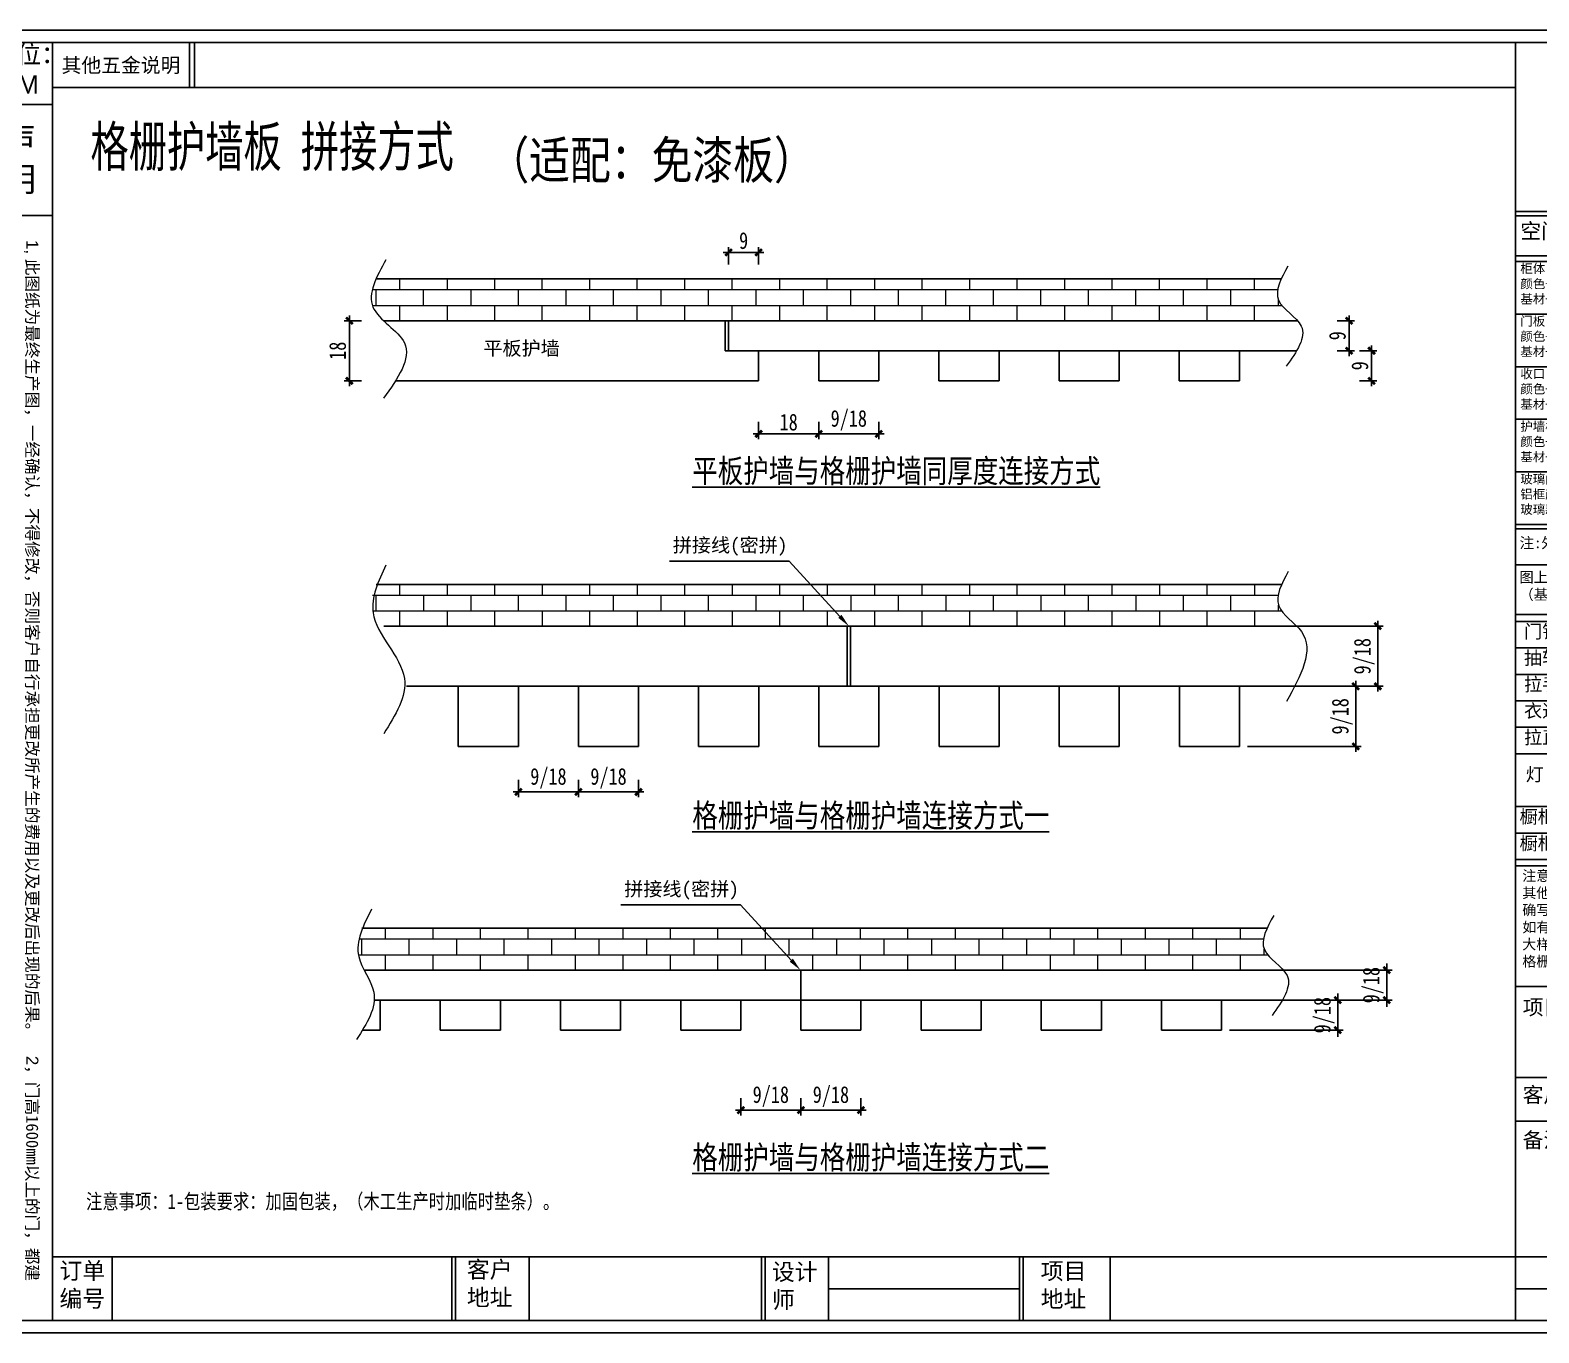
# Model space of a CAD drawing. Header units: millimetres. Extents: x 4862 to 20554, y 7569 to 11262.
# Drawn here: x 19773.5 to 20225.3, y 9815.1 to 10205.2 of the extents above; entities that cross this region are included whole.
import ezdxf
from ezdxf import colors
from ezdxf.entities.mleader import LeaderData, LeaderLine
from ezdxf.math import Vec2, Vec3

# ---------------------------------------------------------------- set-up
doc = ezdxf.new("R2010")
doc.units = ezdxf.units.MM
doc.layers.add('0 @ 1', color=7, linetype='Continuous')
doc.styles.get("Standard").update_dxf_attribs({"font": 'arial.ttf'})
doc.styles.add('宋', font='SimSun.ttf', dxfattribs={"width": 0.7})
doc.styles.add('宋体', font='SimSun.ttf')
doc.styles.add('家具尺寸文字', font='SimSun.ttf', dxfattribs={"width": 0.8})
doc.dimstyles.new('副本 固装比例2', dxfattribs={"dimscale": 2, "dimtxt": 2.5, "dimasz": 1, "dimexe": 0.8, "dimexo": 1.2, "dimgap": 0.5, "dimtad": 1, "dimdec": 0, "dimdsep": 46, "dimtxsty": '家具尺寸文字', "dimblk": 'ARCHTICK', "dimcen": 0, "dimdle": 0.8, "dimclrd": 8, "dimclre": 8, "dimclrt": 2, "dimadec": 1, "dimazin": 2, "dimtfac": 1, "dimtdec": 0, "dimtix": 1, "dimtmove": 2, "dimatfit": 2, "dimfxl": 0, "dimtolj": 1, "dimtzin": 0, "dimarcsym": 0})

# ---------------------------------------------------------------- blocks, each defined once
blk = doc.blocks.new('_ArchTick')
at = {"color": 0, "linetype": 'ByBlock', "const_width": 0.4}
blk.add_lwpolyline([(-0.5, -0.5), (0.5, 0.5)], dxfattribs=at)
blk = doc.blocks.new('*D451')
at = {"color": 8, "lineweight": -2, "transparency": 16777216}
for p, q in [((19991.66, 10087.91), (19991.66, 10082.71)), ((20009.66, 10087.91), (20009.66, 10082.71)), ((19990.06, 10084.31), (20011.26, 10084.31))]:
    blk.add_line(p, q, dxfattribs=at)
at = {"layer": 'Defpoints', "color": 0, "transparency": 16777216}
for p in [(19991.66, 10100.21), (20009.66, 10100.21), (20009.66, 10084.31)]:
    blk.add_point(p, dxfattribs=at)
at = {"color": 8, "lineweight": -2, "transparency": 16777216, "xscale": 2, "yscale": 2, "zscale": 2, "rotation": 180}
blk.add_blockref('_ArchTick', (19991.66, 10084.31), dxfattribs=at)
at = {"color": 8, "lineweight": -2, "transparency": 16777216, "xscale": 2, "yscale": 2, "zscale": 2}
blk.add_blockref('_ArchTick', (20009.66, 10084.31), dxfattribs=at)
at = {"color": 2, "transparency": 16777216, "insert": (20000.66, 10087.81), "char_height": 5, "attachment_point": 5, "style": '家具尺寸文字'}
blk.add_mtext('\\A1;18', dxfattribs=at)
blk = doc.blocks.new('*D452')
at = {"color": 8, "lineweight": -2, "transparency": 16777216}
for p, q in [((19872.66, 10118.21), (19867.46, 10118.21)), ((19869.06, 10098.61), (19869.06, 10119.81)), ((19872.66, 10100.21), (19867.46, 10100.21))]:
    blk.add_line(p, q, dxfattribs=at)
at = {"layer": 'Defpoints', "color": 0, "transparency": 16777216}
for p in [(19869.06, 10118.21), (19880.14, 10118.21), (19882.89, 10100.21)]:
    blk.add_point(p, dxfattribs=at)
at = {"color": 8, "lineweight": -2, "transparency": 16777216, "xscale": 2, "yscale": 2, "zscale": 2}
for p, rotation in [((19869.06, 10118.21), 90), ((19869.06, 10100.21), 270)]:
    blk.add_blockref('_ArchTick', p, dxfattribs=dict(at, rotation=rotation))
at = {"color": 2, "transparency": 16777216, "insert": (19865.56, 10109.21), "char_height": 5, "attachment_point": 5, "rotation": 90, "style": '家具尺寸文字'}
blk.add_mtext('\\A1;18', dxfattribs=at)
blk = doc.blocks.new('*D453')
at = {"color": 8, "lineweight": -2, "transparency": 16777216}
for p, q in [((20164.93, 10118.21), (20170.13, 10118.21)), ((20168.53, 10107.61), (20168.53, 10119.81)), ((20164.93, 10109.21), (20170.13, 10109.21))]:
    blk.add_line(p, q, dxfattribs=at)
at = {"layer": 'Defpoints', "color": 0, "transparency": 16777216}
for p in [(20148.8, 10118.21), (20168.53, 10118.21), (20152.78, 10109.21)]:
    blk.add_point(p, dxfattribs=at)
at = {"color": 8, "lineweight": -2, "transparency": 16777216, "xscale": 2, "yscale": 2, "zscale": 2}
for p, rotation in [((20168.53, 10118.21), 90), ((20168.53, 10109.21), 270)]:
    blk.add_blockref('_ArchTick', p, dxfattribs=dict(at, rotation=rotation))
at = {"color": 2, "transparency": 16777216, "insert": (20165.03, 10113.71), "char_height": 5, "attachment_point": 5, "rotation": 90, "style": '家具尺寸文字'}
blk.add_mtext('\\A1;9', dxfattribs=at)
blk = doc.blocks.new('*D454')
at = {"color": 8, "lineweight": -2, "transparency": 16777216}
for p, q in [((20171.65, 10109.21), (20176.85, 10109.21)), ((20175.25, 10110.81), (20175.25, 10098.61)), ((20171.65, 10100.21), (20176.85, 10100.21))]:
    blk.add_line(p, q, dxfattribs=at)
at = {"layer": 'Defpoints', "color": 0, "transparency": 16777216}
for p in [(20150.67, 10109.21), (20135.66, 10100.21), (20175.25, 10100.21)]:
    blk.add_point(p, dxfattribs=at)
at = {"color": 8, "lineweight": -2, "transparency": 16777216, "xscale": 2, "yscale": 2, "zscale": 2}
for p, rotation in [((20175.25, 10109.21), 90), ((20175.25, 10100.21), 270)]:
    blk.add_blockref('_ArchTick', p, dxfattribs=dict(at, rotation=rotation))
at = {"color": 2, "transparency": 16777216, "insert": (20171.75, 10104.71), "char_height": 5, "attachment_point": 5, "rotation": 90, "style": '家具尺寸文字'}
blk.add_mtext('\\A1;9', dxfattribs=at)
blk = doc.blocks.new('*D455')
at = {"color": 8, "lineweight": -2, "transparency": 16777216}
for p, q in [((19993.26, 10138.67), (19981.06, 10138.67)), ((19982.66, 10135.07), (19982.66, 10140.27)), ((19991.66, 10135.07), (19991.66, 10140.27))]:
    blk.add_line(p, q, dxfattribs=at)
at = {"layer": 'Defpoints', "color": 0, "transparency": 16777216}
for p in [(19982.66, 10138.67), (19982.66, 10118.21), (19991.66, 10109.21)]:
    blk.add_point(p, dxfattribs=at)
at = {"color": 8, "lineweight": -2, "transparency": 16777216, "xscale": 2, "yscale": 2, "zscale": 2, "rotation": 180}
blk.add_blockref('_ArchTick', (19982.66, 10138.67), dxfattribs=at)
at = {"color": 8, "lineweight": -2, "transparency": 16777216, "xscale": 2, "yscale": 2, "zscale": 2}
blk.add_blockref('_ArchTick', (19991.66, 10138.67), dxfattribs=at)
at = {"color": 2, "transparency": 16777216, "insert": (19987.16, 10142.17), "char_height": 5, "attachment_point": 5, "style": '家具尺寸文字'}
blk.add_mtext('\\A1;9', dxfattribs=at)
blk = doc.blocks.new('*D456')
at = {"color": 8, "lineweight": -2, "transparency": 16777216}
for p, q in [((20009.66, 10087.91), (20009.66, 10082.71)), ((20027.66, 10087.91), (20027.66, 10082.71)), ((20008.06, 10084.31), (20029.26, 10084.31))]:
    blk.add_line(p, q, dxfattribs=at)
at = {"layer": 'Defpoints', "color": 0, "transparency": 16777216}
for p in [(20009.66, 10100.21), (20027.66, 10100.21), (20027.66, 10084.31)]:
    blk.add_point(p, dxfattribs=at)
at = {"color": 8, "lineweight": -2, "transparency": 16777216, "xscale": 2, "yscale": 2, "zscale": 2, "rotation": 180}
blk.add_blockref('_ArchTick', (20009.66, 10084.31), dxfattribs=at)
at = {"color": 8, "lineweight": -2, "transparency": 16777216, "xscale": 2, "yscale": 2, "zscale": 2}
blk.add_blockref('_ArchTick', (20027.66, 10084.31), dxfattribs=at)
at = {"color": 2, "transparency": 16777216, "insert": (20018.66, 10088.35), "char_height": 5, "attachment_point": 5, "style": '家具尺寸文字'}
blk.add_mtext('\\A1;9/18', dxfattribs=at)
blk = doc.blocks.new('*D463')
at = {"color": 8, "lineweight": -2, "transparency": 16777216}
for p, q in [((20004.31, 9885.38), (20004.31, 9880.18)), ((20022.31, 9885.38), (20022.31, 9880.18)), ((20002.71, 9881.78), (20023.91, 9881.78))]:
    blk.add_line(p, q, dxfattribs=at)
at = {"layer": 'Defpoints', "color": 0, "transparency": 16777216}
for p in [(20004.31, 9905.72), (20022.31, 9905.72), (20022.31, 9881.78)]:
    blk.add_point(p, dxfattribs=at)
at = {"color": 8, "lineweight": -2, "transparency": 16777216, "xscale": 2, "yscale": 2, "zscale": 2, "rotation": 180}
blk.add_blockref('_ArchTick', (20004.31, 9881.78), dxfattribs=at)
at = {"color": 8, "lineweight": -2, "transparency": 16777216, "xscale": 2, "yscale": 2, "zscale": 2}
blk.add_blockref('_ArchTick', (20022.31, 9881.78), dxfattribs=at)
at = {"color": 2, "transparency": 16777216, "insert": (20013.31, 9885.83), "char_height": 5, "attachment_point": 5, "style": '家具尺寸文字'}
blk.add_mtext('\\A1;9/18', dxfattribs=at)
blk = doc.blocks.new('*D464')
at = {"color": 8, "lineweight": -2, "transparency": 16777216}
for p, q in [((19986.31, 9885.38), (19986.31, 9880.18)), ((20004.31, 9885.38), (20004.31, 9880.18)), ((20005.91, 9881.78), (19984.71, 9881.78))]:
    blk.add_line(p, q, dxfattribs=at)
at = {"layer": 'Defpoints', "color": 0, "transparency": 16777216}
for p in [(19986.31, 9905.72), (20004.31, 9905.72), (19986.31, 9881.78)]:
    blk.add_point(p, dxfattribs=at)
at = {"color": 8, "lineweight": -2, "transparency": 16777216, "xscale": 2, "yscale": 2, "zscale": 2, "rotation": 180}
blk.add_blockref('_ArchTick', (19986.31, 9881.78), dxfattribs=at)
at = {"color": 8, "lineweight": -2, "transparency": 16777216, "xscale": 2, "yscale": 2, "zscale": 2}
blk.add_blockref('_ArchTick', (20004.31, 9881.78), dxfattribs=at)
at = {"color": 2, "transparency": 16777216, "insert": (19995.31, 9885.83), "char_height": 5, "attachment_point": 5, "style": '家具尺寸文字'}
blk.add_mtext('\\A1;9/18', dxfattribs=at)
blk = doc.blocks.new('A$C398a0407')
for p, q in [((443.2, 6784), (443.2, 64)), ((1163.2, 6546.9), (1163.2, 6784)), ((1189.6, 6546.9), (1189.6, 6784)), ((8134, 64), (8134, 6784)), ((443.2, 6546.9), (8134, 6546.9)), ((8134, 5895.4), (9568, 5895.4)), ((8134, 5871.3), (9568, 5871.3)), ((8134, 5871.3), (9568, 5871.3)), ((8134, 5661), (9568, 5661)), ((8134, 5632.1), (9568, 5632.1)), ((8134, 5355.5), (9568, 5355.5)), ((8134, 5078.9), (9568, 5078.9)), ((8134, 4802.3), (9568, 4802.3)), ((8134, 4802.3), (9568, 4802.3)), ((8134, 4525.8), (9568, 4525.8)), ((8134, 4249.2), (9568, 4249.2)), ((8134, 4227.4), (9568, 4227.4)), ((8134, 4037), (9568, 4037)), ((8134, 3776.6), (9568, 3776.6)), ((8134, 3739.6), (9568, 3739.6)), ((8134, 3600.5), (9568, 3600.5)), ((8134, 3461.4), (9568, 3461.4)), ((8134, 3322.3), (9568, 3322.3)), ((8134, 3183.3), (9568, 3183.3)), ((8134, 3183.3), (9568, 3183.3)), ((8134, 3044.2), (9568, 3044.2)), ((8134, 3044.2), (9568, 3044.2)), ((8134, 2766.1), (9568, 2766.1)), ((8134, 2627), (9568, 2627)), ((8134, 2627), (9568, 2627)), ((8134, 2487.9), (9568, 2487.9)), ((8134, 2454.1), (9568, 2454.1)), ((8134, 2454.1), (9568, 2454.1)), ((8134, 2454.1), (9568, 2454.1)), ((8134, 1819.9), (9568, 1819.9)), ((8134, 1342.7), (9568, 1342.7)), ((8134, 1112.5), (9568, 1112.5)), ((443.2, 399), (9568, 399)), ((756.5, 399), (756.5, 64)), ((2542.3, 399), (2542.3, 64)), ((2562.3, 399), (2562.3, 64)), ((2948.7, 399), (2948.7, 64)), ((4169.9, 399), (4169.9, 64)), ((4189.9, 399), (4189.9, 64)), ((4522.7, 399), (4522.7, 64)), ((5527, 399), (5527, 64)), ((5547, 399), (5547, 64)), ((6003.2, 399), (6003.2, 64)), ((4522.7, 231.5), (5527, 231.5)), ((8134, 231.5), (9568, 231.5))]:
    blk.add_line(p, q)
at = {"color": 8}
for p, q in [((64, 6457.7), (443.2, 6457.7)), ((64, 5874.2), (443.2, 5874.2))]:
    blk.add_line(p, q, dxfattribs=at)
for points in [[(9632, 0), (0, 0), (0, 6848), (9632, 6848)], [(9568, 64), (64, 64), (64, 6784), (9568, 6784)]]:
    blk.add_lwpolyline(points, close=True)
at = {"color": 8, "attachment_point": 1, "style": '宋体'}
for s, width, gutter_width, insert, char_height in [('空间名称', 575.66, 12.1, (8160.3, 5832.6), 80), ('柜体\\P颜色+手册型号\\P基材+厚度', 575.66, 12.1, (8160.3, 5619.1), 48), ('门板\\P颜色+手册型号\\P基材+厚度', 575.66, 12.1, (8160.3, 5342.6), 48), ('收口，见光板\\P颜色+手册型号\\P基材+厚度', 575.66, 12.1, (8160.3, 5066), 48), ('护墙板\\P颜色+手册型号\\P基材+厚度', 575.66, 12.1, (8160.3, 4789.4), 48), ('玻璃门手册型号\\P铝框颜色：\\P玻璃款式：', 575.66, 12.1, (8160.3, 4512.8), 48), ('门铰', 580.458, 12.2, (8179.9, 3722), 70), ('抽轨', 580.458, 12.2, (8179.9, 3583), 70), ('拉手', 580.458, 12.2, (8179.9, 3443.9), 70), ('衣通', 580.458, 12.2, (8179.9, 3304.8), 70), ('拉直器', 580.458, 12.2, (8179.9, 3165.7), 70), ('灯', 580.458, 12.2, (8188.5, 2970.9), 70), ('橱柜支撑脚', 580.458, 12.2, (8156.4, 2748.2), 70), ('橱柜踢脚线', 580.458, 12.2, (8156.4, 2607.9), 70), ('订单\\P编号', 596.489, 12.5, (479.9, 370.6), 88), ('客户\\P地址', 596.489, 12.5, (2621.8, 377), 88), ('设计\\P师', 596.489, 12.5, (4225.5, 364.6), 88), ('项目\\P地址', 596.489, 12.5, (5638.6, 368.9), 88)]:
    blk.add_mtext_dynamic_manual_height_columns(s, width=width, gutter_width=gutter_width, heights=[0], dxfattribs=dict(at, insert=insert, char_height=char_height))
at = {"color": 8, "insert": (368.9, 272.3), "char_height": 64, "width": 5497.15, "attachment_point": 3, "rotation": 270}
blk.add_mtext('1, {\\fSimSun|b0|i0|c134|p2;此图纸为最终生产图，一经确认，不得修改，否则客户自行承担更改所产生的费用以及更改后出现的后果。  }2{\\fSimSun|b0|i0|c134|p2;，门高1600mm以上的门，都建议加拉直器。本公司不强制加，但：是变形责任客户自负。  }3{\\fSimSun|b0|i0|c134|p2;，如客户需要另外添加任何配件，需另外下单，此图纸不包含在内。}', dxfattribs=at)
at = {"attachment_point": 1, "style": '宋体'}
for s, width, gutter_width, insert, char_height in [('注:外抽面默认同门，内抽面同柜体。', 1290.05, 10.1, (8155.9, 4181), 56.296), ('{\\fMicrosoft YaHei|b0|i0|c134|p34;\\C2;注意：\\P其他非公司常用五金或者板材，必须图上明确写清楚五金的配法（客供或需工厂打样）\\P如有线条需写线条型号，非厂线条墙画线条大样图。\\P格栅造型，需附格栅大样图。}', 1407.047, 8.44, (8170.5, 2430.1), 54.045)]:
    blk.add_mtext_dynamic_manual_height_columns(s, width=width, gutter_width=gutter_width, heights=[0], dxfattribs=dict(at, insert=insert, char_height=char_height))
at = {"color": 1, "insert": (8155.9, 3999.7), "char_height": 54.688, "attachment_point": 1, "style": '宋体'}
blk.add_mtext_dynamic_manual_height_columns('图上同一种颜色的线表示同一种板材\\P（基材与颜色均一致）混搭产品注意', width=1290.05, gutter_width=10.1, heights=[0], dxfattribs=at)
at = {"layer": '0 @ 1', "color": 8, "attachment_point": 1}
for s, insert, char_height, width in [('\\pi13.703;单位：\\P\\pi40.286;MM', (107.3, 6770.1), 96, 391.163), ('{\\fSimSun|b0|i0|c134|p2;其他五金说明}', (490.9, 6701.9), 76.325, 737.994), ('声明', (182.3, 6340), 127.53, 194.038)]:
    blk.add_mtext(s, dxfattribs=dict(at, insert=insert, char_height=char_height, width=width))
at = {"layer": '0 @ 1', "color": 30, "char_height": 80, "width": 452.345, "attachment_point": 1}
for s, insert in [('{\\fSimSun|b0|i0|c134|p2;项目名称}', (8172.7, 1751.7)), ('{\\fSimSun|b0|i0|c134|p2;客户签字}', (8172.7, 1291.3)), ('{\\fSimSun|b0|i0|c134|p2;备注：}', (8172.7, 1053.7))]:
    blk.add_mtext(s, dxfattribs=dict(at, insert=insert))
blk = doc.blocks.new('*D473')
at = {"color": 8, "lineweight": -2, "transparency": 16777216}
for p, q in [((19937.69, 9980.67), (19937.69, 9975.47)), ((19955.69, 9980.67), (19955.69, 9975.47)), ((19936.09, 9977.07), (19957.29, 9977.07))]:
    blk.add_line(p, q, dxfattribs=at)
at = {"layer": 'Defpoints', "color": 0, "transparency": 16777216}
for p in [(19937.69, 9990.72), (19955.69, 9990.72), (19955.69, 9977.07)]:
    blk.add_point(p, dxfattribs=at)
at = {"color": 8, "lineweight": -2, "transparency": 16777216, "xscale": 2, "yscale": 2, "zscale": 2, "rotation": 180}
blk.add_blockref('_ArchTick', (19937.69, 9977.07), dxfattribs=at)
at = {"color": 8, "lineweight": -2, "transparency": 16777216, "xscale": 2, "yscale": 2, "zscale": 2}
blk.add_blockref('_ArchTick', (19955.69, 9977.07), dxfattribs=at)
at = {"color": 2, "transparency": 16777216, "insert": (19946.69, 9981.12), "char_height": 5, "attachment_point": 5, "style": '家具尺寸文字'}
blk.add_mtext('\\A1;9/18', dxfattribs=at)
blk = doc.blocks.new('*D474')
at = {"color": 8, "lineweight": -2, "transparency": 16777216}
for p, q in [((19919.69, 9980.67), (19919.69, 9975.47)), ((19937.69, 9980.67), (19937.69, 9975.47)), ((19939.29, 9977.07), (19918.09, 9977.07))]:
    blk.add_line(p, q, dxfattribs=at)
at = {"layer": 'Defpoints', "color": 0, "transparency": 16777216}
for p in [(19919.69, 9990.72), (19937.69, 9990.72), (19919.69, 9977.07)]:
    blk.add_point(p, dxfattribs=at)
at = {"color": 8, "lineweight": -2, "transparency": 16777216, "xscale": 2, "yscale": 2, "zscale": 2, "rotation": 180}
blk.add_blockref('_ArchTick', (19919.69, 9977.07), dxfattribs=at)
at = {"color": 8, "lineweight": -2, "transparency": 16777216, "xscale": 2, "yscale": 2, "zscale": 2}
blk.add_blockref('_ArchTick', (19937.69, 9977.07), dxfattribs=at)
at = {"color": 2, "transparency": 16777216, "insert": (19928.69, 9981.12), "char_height": 5, "attachment_point": 5, "style": '家具尺寸文字'}
blk.add_mtext('\\A1;9/18', dxfattribs=at)
blk = doc.blocks.new('*D475')
at = {"color": 8, "lineweight": -2, "transparency": 16777216}
for p, q in [((20177.11, 10028.32), (20177.11, 10007.12)), ((20146.29, 10026.72), (20178.71, 10026.72)), ((20146.29, 10008.72), (20178.71, 10008.72))]:
    blk.add_line(p, q, dxfattribs=at)
at = {"layer": 'Defpoints', "color": 0, "transparency": 16777216}
for p in [(20143.89, 10026.72), (20143.89, 10008.72), (20177.11, 10008.72)]:
    blk.add_point(p, dxfattribs=at)
at = {"color": 8, "lineweight": -2, "transparency": 16777216, "xscale": 2, "yscale": 2, "zscale": 2}
for p, rotation in [((20177.11, 10026.72), 90), ((20177.11, 10008.72), 270)]:
    blk.add_blockref('_ArchTick', p, dxfattribs=dict(at, rotation=rotation))
at = {"color": 2, "transparency": 16777216, "insert": (20173.07, 10017.72), "char_height": 5, "attachment_point": 5, "rotation": 90, "style": '家具尺寸文字'}
blk.add_mtext('\\A1;9/18', dxfattribs=at)
blk = doc.blocks.new('*D476')
at = {"color": 8, "lineweight": -2, "transparency": 16777216}
for p, q in [((20170.5, 10010.32), (20170.5, 9989.12)), ((20138.09, 10008.72), (20172.1, 10008.72)), ((20138.09, 9990.72), (20172.1, 9990.72))]:
    blk.add_line(p, q, dxfattribs=at)
at = {"layer": 'Defpoints', "color": 0, "transparency": 16777216}
for p in [(20135.69, 10008.72), (20135.69, 9990.72), (20170.5, 9990.72)]:
    blk.add_point(p, dxfattribs=at)
at = {"color": 8, "lineweight": -2, "transparency": 16777216, "xscale": 2, "yscale": 2, "zscale": 2}
for p, rotation in [((20170.5, 10008.72), 90), ((20170.5, 9990.72), 270)]:
    blk.add_blockref('_ArchTick', p, dxfattribs=dict(at, rotation=rotation))
at = {"color": 2, "transparency": 16777216, "insert": (20166.45, 9999.72), "char_height": 5, "attachment_point": 5, "rotation": 90, "style": '家具尺寸文字'}
blk.add_mtext('\\A1;9/18', dxfattribs=at)
blk = doc.blocks.new('*D477')
at = {"color": 8, "lineweight": -2, "transparency": 16777216}
for p, q in [((20140.92, 9923.72), (20181.38, 9923.72)), ((20179.78, 9923.72), (20179.78, 9925.72)), ((20179.78, 9923.72), (20179.78, 9914.72)), ((20140.92, 9914.72), (20181.38, 9914.72)), ((20179.78, 9914.72), (20179.78, 9912.72))]:
    blk.add_line(p, q, dxfattribs=at)
at = {"layer": 'Defpoints', "color": 0, "transparency": 16777216}
for p in [(20138.52, 9923.72), (20138.52, 9914.72), (20179.78, 9914.72)]:
    blk.add_point(p, dxfattribs=at)
at = {"color": 8, "lineweight": -2, "transparency": 16777216, "xscale": 2, "yscale": 2, "zscale": 2}
for p, rotation in [((20179.78, 9923.72), 270), ((20179.78, 9914.72), 90)]:
    blk.add_blockref('_ArchTick', p, dxfattribs=dict(at, rotation=rotation))
at = {"color": 2, "transparency": 16777216, "insert": (20175.73, 9919.22), "char_height": 5, "attachment_point": 5, "rotation": 90, "style": '家具尺寸文字'}
blk.add_mtext('\\A1;9/18', dxfattribs=at)
blk = doc.blocks.new('*D478')
at = {"color": 8, "lineweight": -2, "transparency": 16777216}
for p, q in [((20132.71, 9914.72), (20166.72, 9914.72)), ((20165.12, 9914.72), (20165.12, 9916.72)), ((20165.12, 9914.72), (20165.12, 9905.72)), ((20132.71, 9905.72), (20166.72, 9905.72)), ((20165.12, 9905.72), (20165.12, 9903.72))]:
    blk.add_line(p, q, dxfattribs=at)
at = {"layer": 'Defpoints', "color": 0, "transparency": 16777216}
for p in [(20130.31, 9914.72), (20130.31, 9905.72), (20165.12, 9905.72)]:
    blk.add_point(p, dxfattribs=at)
at = {"color": 8, "lineweight": -2, "transparency": 16777216, "xscale": 2, "yscale": 2, "zscale": 2}
for p, rotation in [((20165.12, 9914.72), 270), ((20165.12, 9905.72), 90)]:
    blk.add_blockref('_ArchTick', p, dxfattribs=dict(at, rotation=rotation))
at = {"color": 2, "transparency": 16777216, "insert": (20161.08, 9910.22), "char_height": 5, "attachment_point": 5, "rotation": 90, "style": '家具尺寸文字'}
blk.add_mtext('\\A1;9/18', dxfattribs=at)

msp = doc.modelspace()

# ---------------------------------------------------------------- hatches: boundary and pattern name
at = {"lineweight": 13, "true_color": 0x939598}
h = msp.add_hatch(dxfattribs=at)
h.set_pattern_fill('AR-BRSTD', color=252, scale=0.07)
h.set_pattern_definition([(0, (-315972.9025, 67476.392), (0, 4.741926), []), (90, (-315972.9025, 67476.392), (-7.112, 4.741926), [4.741926, -4.741926])])
edge = h.paths.add_edge_path()
edge.add_spline(control_points=[(19877.062, 10130.732), (19875.731, 10127.679), (19874.679, 10123.103), (19877.96, 10119.49), (19879.315, 10118.211)], knot_values=[5.5859042, 5.5859042, 5.5859042, 5.5859042, 14.7093493, 19.9568971, 19.9568971, 19.9568971, 19.9568971], degree=3, periodic=0)
edge.add_line((19879.315, 10118.211), (20153.104, 10118.211))
edge.add_spline(control_points=[(20153.104, 10118.211), (20151.309, 10120.244), (20145.941, 10123.603), (20147.164, 10128.426), (20148.205, 10130.732)], knot_values=[3.7594089, 3.7594089, 3.7594089, 3.7594089, 11.9584584, 18.8224683, 18.8224683, 18.8224683, 18.8224683], degree=3, periodic=0)
edge.add_line((20148.205, 10130.732), (19877.062, 10130.732))
h = msp.add_hatch(dxfattribs=at)
h.set_pattern_fill('AR-BRSTD', color=252, scale=0.07)
h.set_pattern_definition([(0, (-315972.8763, 67384.8994), (0, 4.741926), []), (90, (-315972.876, 67384.8994), (-7.112, 4.741926), [4.741926, -4.741926])])
edge = h.paths.add_edge_path()
edge.add_spline(control_points=[(19877.088, 10039.24), (19875.757, 10036.187), (19874.705, 10031.61), (19877.986, 10027.997), (19879.341, 10026.719)], knot_values=[5.5859042, 5.5859042, 5.5859042, 5.5859042, 14.7093493, 19.9568971, 19.9568971, 19.9568971, 19.9568971], degree=3, periodic=0)
edge.add_line((19879.341, 10026.719), (20153.13, 10026.719))
edge.add_spline(control_points=[(20153.13, 10026.719), (20151.336, 10028.752), (20145.967, 10032.11), (20147.19, 10036.934), (20148.231, 10039.24)], knot_values=[3.7594089, 3.7594089, 3.7594089, 3.7594089, 11.9584584, 18.8224683, 18.8224683, 18.8224683, 18.8224683], degree=3, periodic=0)
edge.add_line((20148.231, 10039.24), (19877.088, 10039.24))
h = msp.add_hatch(dxfattribs=at)
h.set_pattern_fill('AR-BRSTD', color=252, scale=0.07)
h.set_pattern_definition([(0, (-315977.178, 67281.9045), (0, 4.741926), []), (90, (-315977.178, 67281.9045), (-7.112, 4.741926), [4.741926, -4.741926])])
edge = h.paths.add_edge_path()
edge.add_spline(control_points=[(20148.829, 9923.724), (20147.034, 9925.757), (20141.665, 9929.115), (20142.888, 9933.939), (20143.93, 9936.245)], knot_values=[1.4459265, 1.4459265, 1.4459265, 1.4459265, 4.5994071, 7.2394109, 7.2394109, 7.2394109, 7.2394109], degree=3, periodic=0)
edge.add_line((20143.93, 9936.245), (19873.001, 9936.245))
edge.add_spline(control_points=[(19873.001, 9936.245), (19871.716, 9933.071), (19871.091, 9928.78), (19872.677, 9925.5), (19873.564, 9923.724)], knot_values=[3.1032801, 3.1032801, 3.1032801, 3.1032801, 8.1718607, 11.087165, 11.087165, 11.087165, 11.087165], degree=3, periodic=0)
edge.add_line((19873.564, 9923.724), (20148.829, 9923.724))

# ---------------------------------------------------------------- linework, layer by layer
for p, q in [((19880.145, 10118.211), (20148.802, 10118.211)), ((19981.661, 10118.211), (19981.661, 10109.211)), ((19982.661, 10118.211), (19982.661, 10109.211)), ((19981.661, 10109.211), (20152.777, 10109.211)), ((19991.661, 10109.211), (19991.661, 10100.211)), ((20009.661, 10109.211), (20009.661, 10100.211)), ((20027.661, 10109.211), (20027.661, 10100.211)), ((20045.661, 10109.211), (20045.661, 10100.211)), ((20063.661, 10109.211), (20063.661, 10100.211)), ((20081.661, 10109.211), (20081.661, 10100.211)), ((20099.661, 10109.211), (20099.661, 10100.211)), ((20117.661, 10109.211), (20117.661, 10100.211)), ((20135.661, 10109.211), (20135.661, 10100.211)), ((19882.892, 10100.211), (19991.661, 10100.211)), ((20009.661, 10100.211), (20027.661, 10100.211)), ((20045.661, 10100.211), (20063.661, 10100.211)), ((20081.661, 10100.211), (20099.661, 10100.211)), ((20117.661, 10100.211), (20135.661, 10100.211)), ((19880.171, 10026.719), (20148.829, 10026.719)), ((20018.187, 10026.719), (20018.187, 10008.719)), ((20019.187, 10026.719), (20019.187, 10008.719)), ((19886.157, 10008.719), (20152.803, 10008.719)), ((19901.687, 10008.719), (19901.687, 9990.719)), ((19919.687, 10008.719), (19919.687, 9990.719)), ((19937.687, 10008.719), (19937.687, 9990.719)), ((19955.687, 10008.719), (19955.687, 9990.719)), ((19973.687, 10008.719), (19973.687, 9990.719)), ((19991.687, 10008.719), (19991.687, 9990.719)), ((20009.687, 10008.719), (20009.687, 9990.719)), ((20027.687, 10008.719), (20027.687, 9990.719)), ((20045.687, 10008.719), (20045.687, 9990.719)), ((20063.687, 10008.719), (20063.687, 9990.719)), ((20081.687, 10008.719), (20081.687, 9990.719)), ((20099.687, 10008.719), (20099.687, 9990.719)), ((20117.687, 10008.719), (20117.687, 9990.719)), ((20135.687, 10008.719), (20135.687, 9990.719)), ((19901.687, 9990.719), (19919.687, 9990.719)), ((19937.687, 9990.719), (19955.687, 9990.719)), ((19973.687, 9990.719), (19991.687, 9990.719)), ((20009.687, 9990.719), (20027.687, 9990.719)), ((20045.687, 9990.719), (20063.687, 9990.719)), ((20081.687, 9990.719), (20099.687, 9990.719)), ((20117.687, 9990.719), (20135.687, 9990.719)), ((19931.687, 9923.724), (20148.829, 9923.724)), ((20004.311, 9923.724), (20004.311, 9914.724)), ((19876.428, 9914.724), (20148.502, 9914.724)), ((19878.311, 9914.724), (19878.311, 9905.724)), ((19896.311, 9914.724), (19896.311, 9905.724)), ((19914.311, 9914.724), (19914.311, 9905.724)), ((19932.311, 9914.724), (19932.311, 9905.724)), ((19950.311, 9914.724), (19950.311, 9905.724)), ((19968.311, 9914.724), (19968.311, 9905.724)), ((19986.311, 9914.724), (19986.311, 9905.724)), ((20004.311, 9914.724), (20004.311, 9905.724)), ((20022.311, 9914.724), (20022.311, 9905.724)), ((20040.311, 9914.724), (20040.311, 9905.724)), ((20058.311, 9914.724), (20058.311, 9905.724)), ((20076.311, 9914.724), (20076.311, 9905.724)), ((20094.311, 9914.724), (20094.311, 9905.724)), ((20112.311, 9914.724), (20112.311, 9905.724)), ((20130.311, 9914.724), (20130.311, 9905.724)), ((19873, 9905.724), (19878.311, 9905.724)), ((19896.311, 9905.724), (19914.311, 9905.724)), ((19932.311, 9905.724), (19950.311, 9905.724)), ((19968.311, 9905.724), (19986.311, 9905.724)), ((20004.311, 9905.724), (20022.311, 9905.724)), ((20040.311, 9905.724), (20058.311, 9905.724)), ((20076.311, 9905.724), (20094.311, 9905.724)), ((20112.311, 9905.724), (20130.311, 9905.724))]:
    msp.add_line(p, q)
at = {"color": 251, "true_color": 0x636466}
msp.add_line((20148.829, 9923.724), (19873.564, 9923.724), dxfattribs=at)
at = {"color": 1}
msp.add_lwpolyline([(19754.896, 10205.226), (20303.654, 10205.226), (20303.654, 9815.078), (19754.896, 9815.078)], close=True, dxfattribs=at)
msp.add_lwpolyline([(20218.309, 9837.811), (19780.147, 9837.811), (19780.147, 10188.072), (20218.309, 10188.072)], close=True)
at = {"color": 251, "true_color": 0x636466}
for points in [[(20148.205, 10130.732), (19877.062, 10130.732)], [(20148.231, 10039.24), (19877.088, 10039.24)], [(20143.93, 9936.245), (19872.786, 9936.245)]]:
    msp.add_lwpolyline(points, dxfattribs=at)
for points in [[(19879.315, 10118.211), (20153.104, 10118.211)], [(19879.341, 10026.719), (20153.13, 10026.719)]]:
    msp.add_lwpolyline(points)
at = {"color": 251, "lineweight": 5, "true_color": 0x636466}
for points in [[(19880.004, 10136.45), (19876.141, 10122.257), (19885.532, 10111.573), (19879.319, 10094.97)], [(20150.207, 10134.585), (20147.418, 10124.335), (20154.2, 10116.619), (20149.713, 10104.627)], [(19880.03, 10044.957), (19876.168, 10030.764), (19885.558, 10011.081), (19879.345, 9994.477)], [(20150.234, 10043.093), (20147.444, 10032.842), (20154.226, 10025.126), (20149.739, 10004.135)], [(19875.728, 9941.962), (19871.866, 9927.769), (19876.383, 9917.086), (19871.249, 9902.908)], [(20145.932, 9940.098), (20143.142, 9929.847), (20149.924, 9922.131), (20145.437, 9910.14)]]:
    msp.add_spline(points, degree=3, dxfattribs=at)

# ---------------------------------------------------------------- block references
at = {"xscale": 0.05697241813319785, "yscale": 0.05697241813319785, "zscale": 0.05697241813319785}
msp.add_blockref('A$C398a0407', (19754.896, 9815.078), dxfattribs=at)

# ---------------------------------------------------------------- texts
at = {"color": 50, "style": '家具尺寸文字', "width": 0.8}
msp.add_text('（适配：免漆板）', height=11.2, dxfattribs=at).set_placement((19910.706, 10160.717))
at = {"color": 1, "insert": (19791.517, 10176.405), "char_height": 12, "width": 133.36465, "attachment_point": 1, "style": '宋'}
msp.add_mtext('格栅护墙板 拼接方式', dxfattribs=at)
at = {"color": 4, "char_height": 4.1923, "style": '宋体'}
for s, insert, width, attachment_point in [('平板护墙', (19909.21, 10109.714), 82.36436, 4), ('拼接线(密拼)', (20000.251, 10050.446), 37.87103, 6), ('拼接线(密拼)', (19985.709, 9947.463), 37.87103, 6)]:
    msp.add_mtext(s, dxfattribs=dict(at, insert=insert, width=width, attachment_point=attachment_point))
at = {"color": 50, "char_height": 7, "attachment_point": 4, "style": '家具尺寸文字'}
for s, insert, width in [('{\\L\\C256;平板护墙与格栅护墙同厚度连接方式}', (19971.757, 10072.831), 131.81525), ('{\\L\\C256;格栅护墙与格栅护墙连接方式一}', (19971.783, 9969.626), 136.2899), ('{\\L\\C256;格栅护墙与格栅护墙连接方式二}', (19971.783, 9867.26), 132.9245)]:
    msp.add_mtext(s, dxfattribs=dict(at, insert=insert, width=width))
at = {"color": 6, "insert": (19790.19, 9856.688), "char_height": 4.48, "width": 237.40367, "attachment_point": 1, "style": '家具尺寸文字'}
msp.add_mtext('注意事项：1-包装要求：加固包装，（木工生产时加临时垫条）。', dxfattribs=at)

# ---------------------------------------------------------------- dimensions: what is measured, and where the dimension line sits
for base, p1, p2, picture, middle in [((19982.661, 10138.67), (19991.661, 10109.211), (19982.661, 10118.211), '*D455', (19987.161, 10142.17)), ((20009.661, 10084.306), (19991.661, 10100.211), (20009.661, 10100.211), '*D451', (20000.661, 10087.806))]:
    dim = msp.add_linear_dim(base=base, p1=p1, p2=p2, dimstyle='副本 固装比例2')
    dim.commit()
    dim.dimension.update_dxf_attribs({"geometry": picture, "text_midpoint": middle})
for base, p1, p2, picture, middle in [((19869.061, 10118.211), (19882.892, 10100.211), (19880.145, 10118.211), '*D452', (19865.561, 10109.211)), ((20168.531, 10118.211), (20152.777, 10109.211), (20148.802, 10118.211), '*D453', (20165.031, 10113.711)), ((20175.249, 10100.211), (20150.666, 10109.211), (20135.661, 10100.211), '*D454', (20171.749, 10104.711))]:
    dim = msp.add_linear_dim(base=base, p1=p1, p2=p2, angle=90, dimstyle='副本 固装比例2')
    dim.commit()
    dim.dimension.update_dxf_attribs({"geometry": picture, "text_midpoint": middle})
for base, p1, p2, text, picture, middle in [((20027.661, 10084.306), (20009.661, 10100.211), (20027.661, 10100.211), '9/18', '*D456', (20018.661, 10088.351)), ((19919.687, 9977.074), (19937.687, 9990.719), (19919.687, 9990.719), '9/<>', '*D474', (19928.687, 9981.119)), ((19955.687, 9977.074), (19937.687, 9990.719), (19955.687, 9990.719), '9/<>', '*D473', (19946.687, 9981.119)), ((19986.311, 9881.782), (20004.311, 9905.724), (19986.311, 9905.724), '9/<>', '*D464', (19995.311, 9885.826)), ((20022.311, 9881.782), (20004.311, 9905.724), (20022.311, 9905.724), '9/<>', '*D463', (20013.311, 9885.826))]:
    dim = msp.add_linear_dim(base=base, p1=p1, p2=p2, text=text, dimstyle='副本 固装比例2')
    dim.commit()
    dim.dimension.update_dxf_attribs({"geometry": picture, "text_midpoint": middle})
at = {"color": 1}
for base, p1, p2, text, picture, middle in [((20177.111, 10008.719), (20143.893, 10026.719), (20143.893, 10008.719), '9/<>', '*D475', (20173.067, 10017.719)), ((20170.496, 9990.719), (20135.687, 10008.719), (20135.687, 9990.719), '9/18', '*D476', (20166.451, 9999.719)), ((20179.778, 9914.724), (20138.518, 9923.724), (20138.518, 9914.724), '9/18', '*D477', (20175.733, 9919.224)), ((20165.12, 9905.724), (20130.311, 9914.724), (20130.311, 9905.724), '9/18', '*D478', (20161.076, 9910.224))]:
    dim = msp.add_linear_dim(base=base, p1=p1, p2=p2, angle=90, text=text, dimstyle='副本 固装比例2', override={"dimfxl": 30, "dimarcsym": 1}, dxfattribs=at)
    dim.commit()
    dim.dimension.update_dxf_attribs({"geometry": picture, "text_midpoint": middle})

# ---------------------------------------------------------------- leaders
at = {"color": 4}
ml = msp.add_multileader_mtext('Standard', dxfattribs=at)
ml.set_content('', color=4)
ml.set_leader_properties()
ml.build(insert=Vec2(0, 0))
ctx = ml.context
ctx.base_point, ctx.plane_origin = Vec3(19960.965, 10046.219), Vec3(20022.481, 10074.158)
ctx.text_align_type = 2
notes = []
notes.append((ctx, [(0, (1, 1, 0), (20000.77, 10046.219), (-1, 0), 35.805, [(0, [(20018.687, 10026.719)], 0, [])])]))
ctx.mtext.insert, ctx.mtext.alignment, ctx.mtext.flow_direction = Vec3(19962.965, 10048.219), 3, 5
ml = msp.add_multileader_mtext('Standard', dxfattribs=at)
ml.set_content('', color=4)
ml.set_leader_properties()
ml.build(insert=Vec2(0, 0))
ctx = ml.context
ctx.base_point, ctx.plane_origin = Vec3(19946.423, 9943.236), Vec3(20007.939, 9971.175)
ctx.text_align_type = 2
notes.append((ctx, [(0, (1, 1, 0), (19986.228, 9943.236), (-1, 0), 35.805, [(0, [(20004.145, 9923.736)], 0, [])])]))
ctx.mtext.insert, ctx.mtext.alignment, ctx.mtext.flow_direction = Vec3(19948.423, 9945.236), 3, 5
for ctx, leaders in notes:
    for number, flags, end, landing, length, lines in leaders:
        leader = LeaderData()
        leader.index, (leader.has_last_leader_line, leader.has_dogleg_vector, leader.attachment_direction) = number, flags
        leader.last_leader_point, leader.dogleg_vector, leader.dogleg_length = Vec3(end), Vec3(landing), length
        for number, points, colour, breaks in lines:
            line = LeaderLine()
            line.index, line.vertices, line.color, line.breaks = number, Vec3.list(points), colors.encode_raw_color(colour), breaks
            leader.lines.append(line)
        ctx.leaders.append(leader)

doc.saveas('drawing.dxf')
